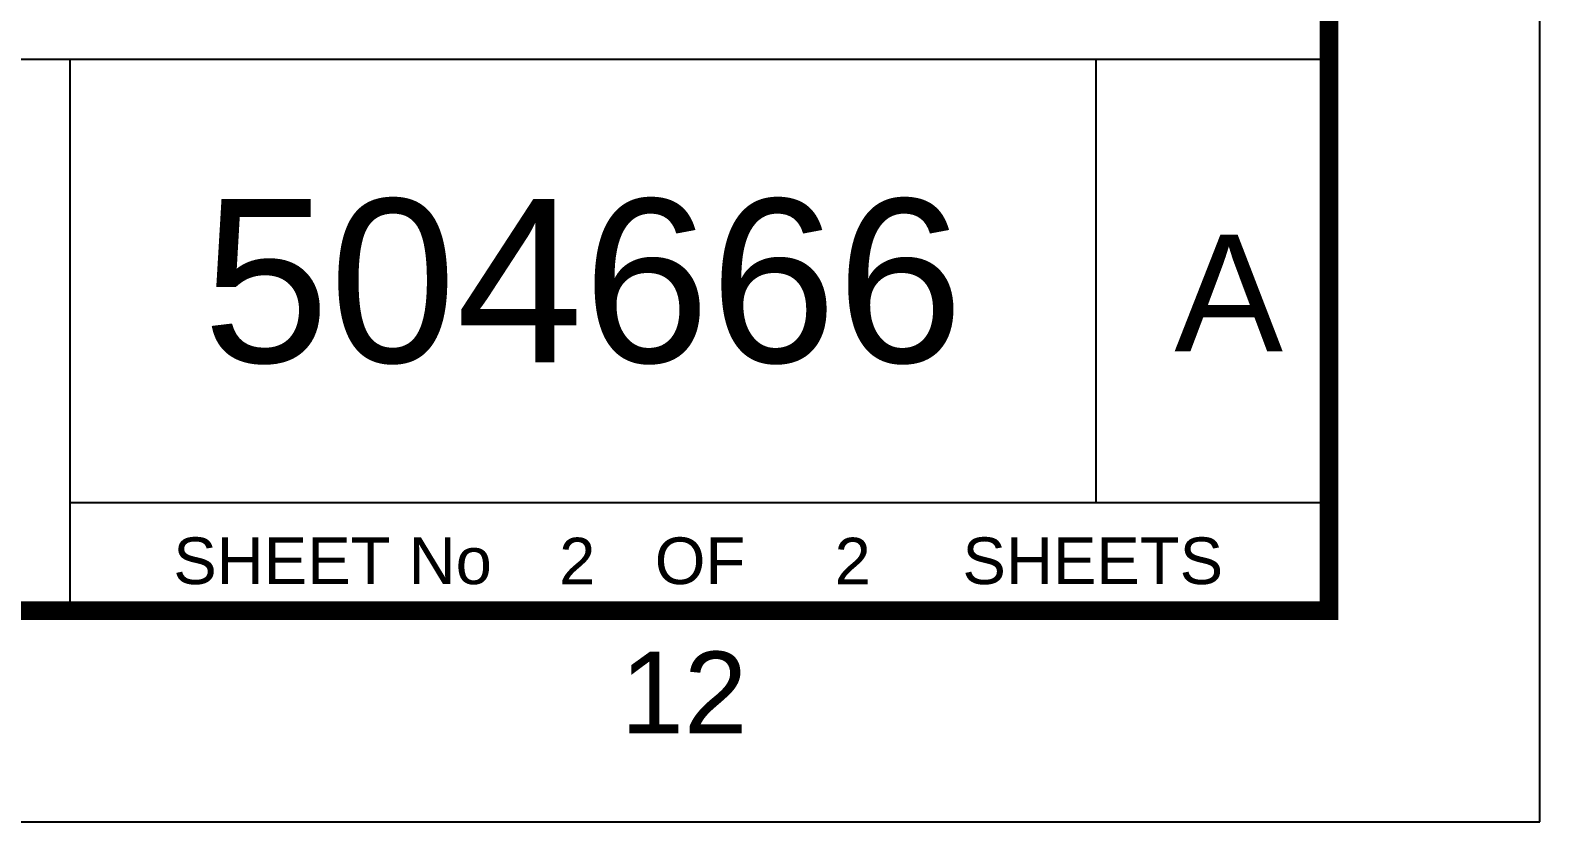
# Paper-space layout 'Duct (2)' of a CAD drawing. Header units: metres. Extents: x 5 to 810, y -4 to 572.
# Drawn here: x 744.9 to 809.7, y -4.3 to 29.7 of the extents above; entities that cross this region are included whole.
import ezdxf
from ezdxf.enums import TextEntityAlignment as Align

# ---------------------------------------------------------------- set-up
doc = ezdxf.new("R2010")
doc.units = ezdxf.units.M
doc.header["$LTSCALE"] = 0.7
doc.layers.add('Notes', color=7, linetype='Continuous')
doc.layers.add('SupportsUG_SP_EXT', color=7, linetype='Continuous')
doc.styles.add('ARIAL', font='arial.ttf', dxfattribs={"height": 2})
doc.styles.add('iecISOCP', font='isocp.shx')
doc.styles.get("Standard").update_dxf_attribs({"font": 'arial.ttf'})

# ---------------------------------------------------------------- blocks, each defined once
blk = doc.blocks.new('A1_FRAME_TITLE')
at = {"layer": 'Notes', "color": 7}
for p, q in [((739.727, 30.828), (809.727, 30.828)), ((755.727, 30.828), (755.727, 7.183)), ((799.727, 11.828), (799.727, 30.828)), ((755.727, 11.828), (809.727, 11.828))]:
    blk.add_line(p, q, dxfattribs=at)
at = {"layer": 'Notes', "color": 7, "linetype": 'Continuous'}
blk.add_lwpolyline([(14.562, -1.861), (818.756, -1.861), (818.756, 574.467), (14.562, 574.467)], close=True, dxfattribs=at)
at = {"layer": 'Notes', "color": 7, "linetype": 'Continuous', "const_width": 0.8}
blk.add_lwpolyline([(23.606, 7.183), (809.713, 7.183), (809.713, 565.423), (23.606, 565.423)], close=True, dxfattribs=at)
at = {"layer": 'Notes', "color": 7, "style": 'ARIAL'}
blk.add_text('SHEET No         OF            SHEETS', height=2, dxfattribs=at).set_placement((782.666, 9.328), align=Align.MIDDLE_CENTER)
blk.add_text('12', height=3.5, dxfattribs=at).set_placement((779.336, 1.933))
at = {"layer": 'Notes', "color": 7}
blk.add_attdef('EPD_REF_NO', text='', height=5, dxfattribs=at).set_placement((774.727, 53.982), align=Align.CENTER)
at = {"layer": 'Notes', "color": 3, "style": 'iecISOCP', "flags": 8}
blk.add_attdef('VERSION_NO', text='', height=2.5, rotation=90, dxfattribs=at).set_placement((287.422, 45.75), align=Align.MIDDLE_CENTER)
at = {"layer": 'Notes', "color": 7, "style": 'ARIAL'}
for tag, p in [('CAP_NO', (498.548, 44.667)), ('IE_NUM', (498.41, 39.02)), ('REF_No_1', (320.601, 33.519)), ('REF_1', (342.161, 33.519)), ('GEN_WO', (427.068, 32.973)), ('HV_SWITCH', (498.823, 33.373)), ('REF_No_2', (320.601, 27.519)), ('REF_2', (342.161, 27.519)), ('OH_WO', (427.068, 27.022)), ('UBD_REF', (498.41, 27.038)), ('REF_No_3', (320.601, 21.519)), ('REF_3', (342.161, 21.519)), ('UG_WO', (427.068, 21.262)), ('GIS_MAP_No', (498.41, 21.253)), ('REF_No_4', (320.601, 15.519)), ('REF_4', (342.161, 15.519)), ('SUB_WO', (427.068, 15.022)), ('HV_OP_DIAG', (498.687, 15.409)), ('LGA', (498.306, 8.987))]:
    blk.add_attdef(tag, p, '', height=2, dxfattribs=at)
at = {"layer": 'Notes', "color": 7, "style": 'ARIAL', "width": 1.1}
for tag, p in [('T1', (669.734, 40.675)), ('T2', (669.734, 35.556)), ('T3', (669.734, 30.13)), ('T4', (669.734, 24.867)), ('T5', (669.734, 19.441)), ('T6', (669.734, 14.179))]:
    blk.add_attdef(tag, text='', height=3.5, dxfattribs=at).set_placement(p, align=Align.CENTER)
at = {"layer": 'Notes', "color": 7, "style": 'ARIAL'}
for tag, height, p in [('scale', 2, (553.116, 34.479)), ('DRAWN', 2, (553.116, 26.141)), ('REV', 5, (805.414, 18.305)), ('DESIGN', 2, (590.977, 10.364)), ('CHD', 2, (553.116, 10.141))]:
    blk.add_attdef(tag, text='', height=height, dxfattribs=at).set_placement(p, align=Align.CENTER)
blk.add_attdef('NUM', text='', height=7, dxfattribs=at).set_placement((777.727, 21.328), align=Align.MIDDLE_CENTER)
for tag, p in [('NS', (777.481, 9.328)), ('SHTS', (789.291, 9.328))]:
    blk.add_attdef(tag, text='', height=2, dxfattribs=at).set_placement(p, align=Align.MIDDLE)
at = {"layer": 'Notes', "style": 'iecISOCP'}
blk.add_attdef('ExportID', (23.629, 3.556), '', height=2.5, dxfattribs=at)
at = {"layer": 'Notes', "style": 'iecISOCP', "flags": 1}
for tag, p in [('ProjectType', (28.722, -25.631)), ('ProjectNumber', (38.108, -25.652)), ('DrawingNumber', (50.062, -25.637)), ('ProjectDescription', (62.112, -25.659)), ('ExportDate', (74.832, -25.623)), ('ExportUserName', (83.702, -25.634)), ('DesignerCompanyName', (96.032, -25.627)), ('ExportAreaOfInterest', (111.647, -25.647)), ('GIS_SUCCESS', (126.545, -25.614)), ('CAD_SUCCESS', (136.336, -25.617)), ('DEPOTCODE', (146.653, -25.711)), ('ExportCategories', (154.63, -25.631)), ('Comments', (168.933, -25.717)), ('EPD_-_VERSION_1.5', (176.35, -25.717))]:
    blk.add_attdef(tag, p, '', height=1, dxfattribs=at)

psp = doc.layouts.new('Duct (2)')

# ---------------------------------------------------------------- block references
at = {"layer": 'SupportsUG_SP_EXT'}
ref = psp.add_blockref('A1_FRAME_TITLE', (-9.082, -2.39), dxfattribs=at)
ref.add_attrib('NUM', '504666', dxfattribs={"layer": 'Notes', "color": 7, "height": 7, "style": 'ARIAL'}).set_placement((768.645, 18.938), align=Align.MIDDLE_CENTER)
ref.add_attrib('REV', 'A', dxfattribs={"layer": 'Notes', "color": 7, "height": 5, "style": 'ARIAL'}).set_placement((796.332, 15.915), align=Align.CENTER)
ref.add_attrib('NS', '2', dxfattribs={"layer": 'Notes', "color": 7, "height": 2, "style": 'ARIAL'}).set_placement((768.399, 6.938), align=Align.MIDDLE)
ref.add_attrib('SHTS', '2', dxfattribs={"layer": 'Notes', "color": 7, "height": 2, "style": 'ARIAL'}).set_placement((780.209, 6.938), align=Align.MIDDLE)

doc.saveas('drawing.dxf')
